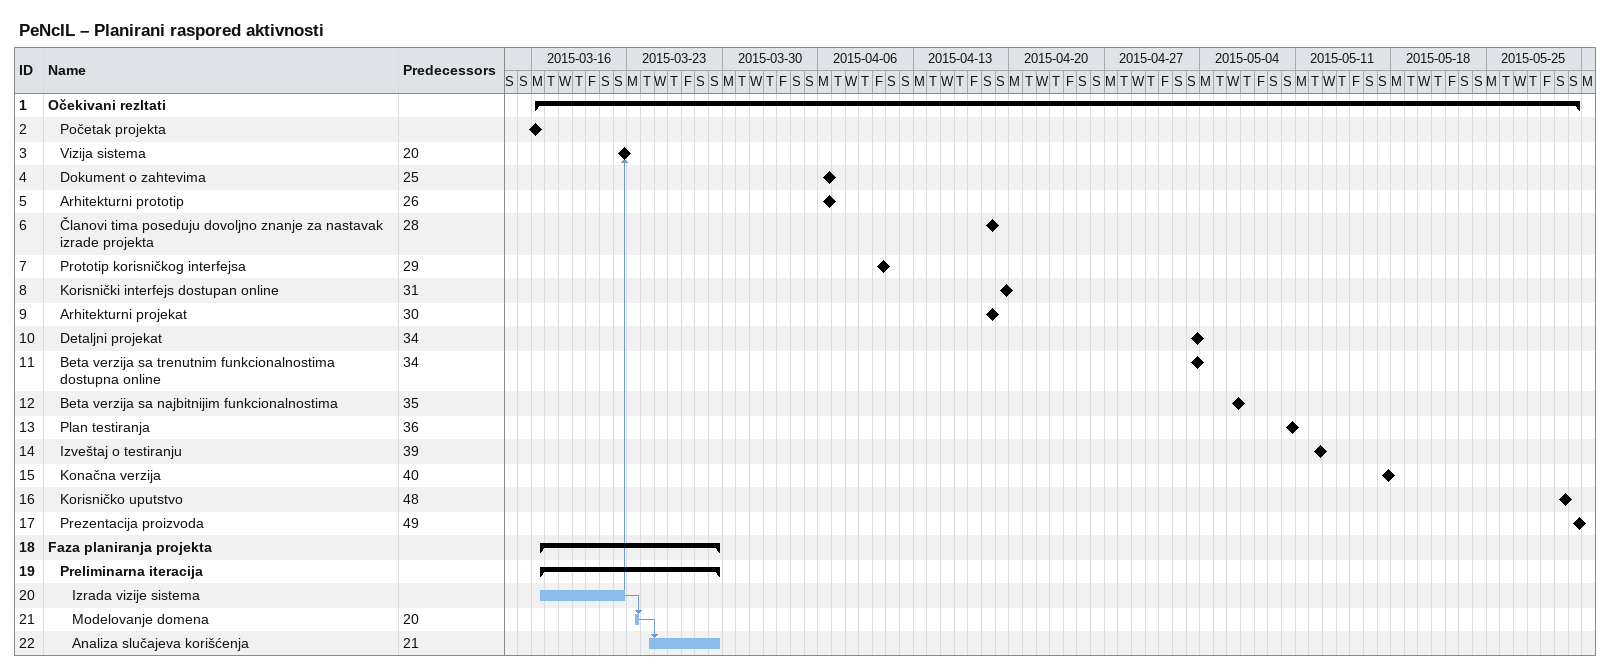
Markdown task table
PeNcIL – Planirani raspored aktivnosti

| ID | Level | Task | Start | Finish | Predecessors |
|---|---|---|---|---|---|
| 1 | 1 | **Očekivani rezltati** | 2015-03-16 | 2015-05-31 |  |
| 2 | 2 | Početak projekta (milestone) | 2015-03-16 | 2015-03-16 |  |
| 3 | 2 | Vizija sistema (milestone) | 2015-03-22 | 2015-03-22 | 20 |
| 4 | 2 | Dokument o zahtevima (milestone) | 2015-04-06 | 2015-04-06 | 25 |
| 5 | 2 | Arhitekturni prototip (milestone) | 2015-04-06 | 2015-04-06 | 26 |
| 6 | 2 | Članovi tima poseduju dovoljno znanje za nastavak izrade projekta (milestone) | 2015-04-18 | 2015-04-18 | 28 |
| 7 | 2 | Prototip korisničkog interfejsa (milestone) | 2015-04-10 | 2015-04-10 | 29 |
| 8 | 2 | Korisnički interfejs dostupan online (milestone) | 2015-04-19 | 2015-04-19 | 31 |
| 9 | 2 | Arhitekturni projekat (milestone) | 2015-04-18 | 2015-04-18 | 30 |
| 10 | 2 | Detaljni projekat (milestone) | 2015-05-03 | 2015-05-03 | 34 |
| 11 | 2 | Beta verzija sa trenutnim funkcionalnostima dostupna online (milestone) | 2015-05-03 | 2015-05-03 | 34 |
| 12 | 2 | Beta verzija sa najbitnijim funkcionalnostima (milestone) | 2015-05-06 | 2015-05-06 | 35 |
| 13 | 2 | Plan testiranja (milestone) | 2015-05-10 | 2015-05-10 | 36 |
| 14 | 2 | Izveštaj o testiranju (milestone) | 2015-05-12 | 2015-05-12 | 39 |
| 15 | 2 | Konačna verzija (milestone) | 2015-05-17 | 2015-05-17 | 40 |
| 16 | 2 | Korisničko uputstvo (milestone) | 2015-05-30 | 2015-05-30 | 48 |
| 17 | 2 | Prezentacija proizvoda (milestone) | 2015-05-31 | 2015-05-31 | 49 |
| 18 | 1 | **Faza planiranja projekta** | 2015-03-16 | 2015-03-29 |  |
| 19 | 2 | **Preliminarna iteracija** | 2015-03-16 | 2015-03-29 |  |
| 20 | 3 | Izrada vizije sistema | 2015-03-16 | 2015-03-22 |  |
| 21 | 3 | Modelovanje domena | 2015-03-23 | 2015-03-23 | 20 |
| 22 | 3 | Analiza slučajeva korišćenja | 2015-03-24 | 2015-03-29 | 21 |
